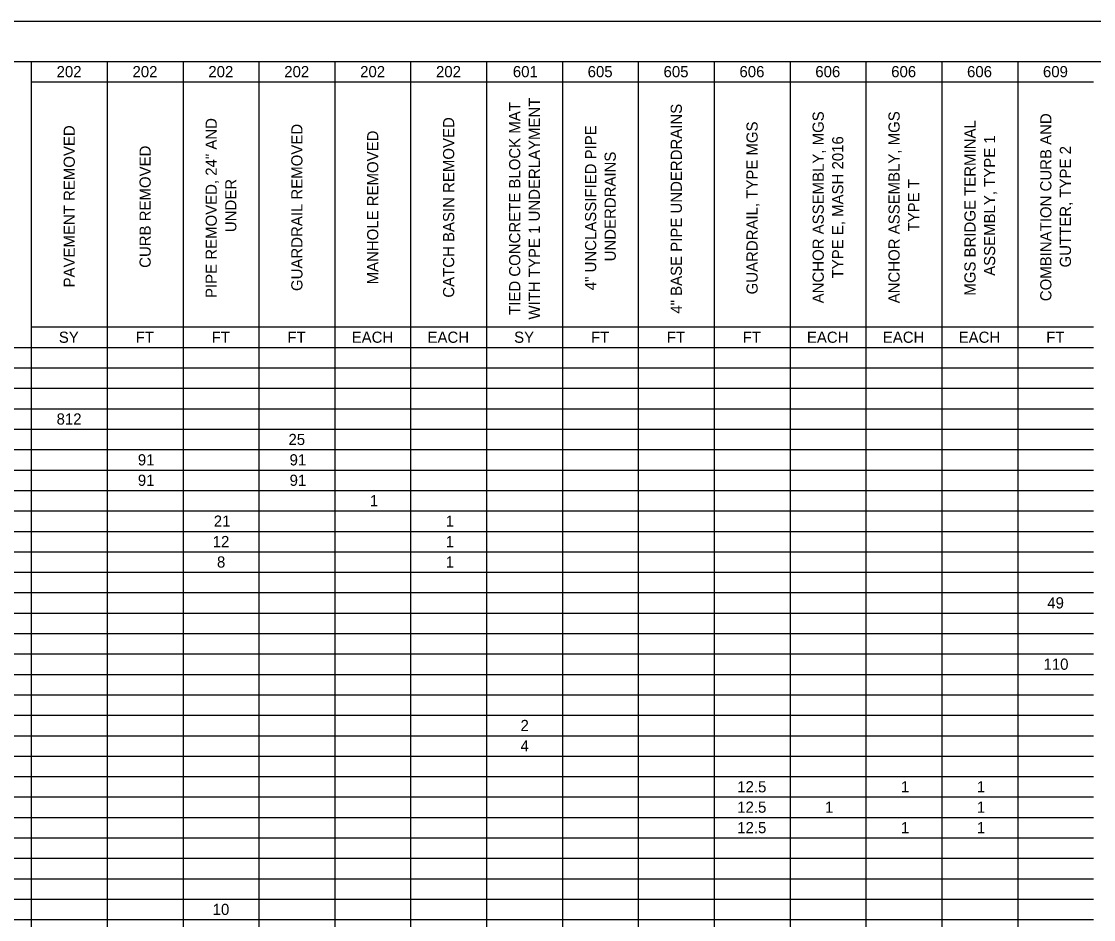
# Model space of a CAD drawing. Extents: x 0 to 34, y 0 to 22.
# Drawn here: x 7.99 to 21.4, y 10.76 to 22 of the extents above; entities that cross this region are included whole.
import ezdxf

# ---------------------------------------------------------------- set-up
doc = ezdxf.new("R2010")
doc.units = 0
for name, color, linetype in [('Default', 7, 'Continuous'), ('SH_Border', 7, 'Continuous'), ('SH_Cut_Line', 7, 'Continuous')]:
    doc.layers.add(name, color=color, linetype=linetype)

msp = doc.modelspace()

# ---------------------------------------------------------------- linework, layer by layer
at = {"layer": 'Default'}
for p, q in [((7.38, 21.5), (10.959, 21.5)), ((8.11, 21.5), (8.11, 21.244)), ((9.06, 21.5), (9.06, 21.244)), ((10.01, 21.5), (10.01, 21.244)), ((10.959, 21.5), (11.909, 21.5)), ((10.959, 21.5), (10.959, 21.244)), ((11.909, 21.5), (12.858, 21.5)), ((11.909, 21.5), (11.909, 21.244)), ((12.858, 21.5), (13.808, 21.5)), ((12.858, 21.5), (12.858, 21.244)), ((13.808, 21.5), (21.404, 21.5)), ((13.808, 21.5), (13.808, 21.244)), ((14.757, 21.5), (14.757, 21.244)), ((15.707, 21.5), (15.707, 21.244)), ((16.657, 21.5), (16.657, 21.244)), ((17.606, 21.5), (17.606, 21.244)), ((18.556, 21.5), (18.556, 21.244)), ((19.505, 21.5), (19.505, 21.244)), ((20.455, 21.5), (20.455, 21.244)), ((8.11, 21.244), (10.959, 21.244)), ((8.11, 21.244), (8.11, 20.989)), ((9.06, 21.244), (9.06, 20.989)), ((10.01, 21.244), (10.01, 20.989)), ((10.959, 21.244), (11.909, 21.244)), ((10.959, 21.244), (10.959, 20.989)), ((11.909, 21.244), (12.858, 21.244)), ((11.909, 21.244), (11.909, 20.989)), ((12.858, 21.244), (13.808, 21.244)), ((12.858, 21.244), (12.858, 20.989)), ((13.808, 21.244), (21.404, 21.244)), ((13.808, 21.244), (13.808, 20.989)), ((14.757, 21.244), (14.757, 20.989)), ((15.707, 21.244), (15.707, 20.989)), ((16.657, 21.244), (16.657, 20.989)), ((17.606, 21.244), (17.606, 20.989)), ((18.556, 21.244), (18.556, 20.989)), ((19.505, 21.244), (19.505, 20.989)), ((20.455, 21.244), (20.455, 20.989)), ((8.11, 20.989), (8.11, 20.733)), ((9.06, 20.989), (9.06, 20.733)), ((10.01, 20.989), (10.01, 20.733)), ((10.959, 20.989), (10.959, 20.733)), ((11.909, 20.989), (11.909, 20.733)), ((12.858, 20.989), (12.858, 20.733)), ((13.808, 20.989), (13.808, 20.733)), ((14.757, 20.989), (14.757, 20.733)), ((15.707, 20.989), (15.707, 20.733)), ((16.657, 20.989), (16.657, 20.733)), ((17.606, 20.989), (17.606, 20.733)), ((18.556, 20.989), (18.556, 20.733)), ((19.505, 20.989), (19.505, 20.733)), ((20.455, 20.989), (20.455, 20.733)), ((8.11, 20.733), (8.11, 20.477)), ((9.06, 20.733), (9.06, 20.477)), ((10.01, 20.733), (10.01, 20.477)), ((10.959, 20.733), (10.959, 20.477)), ((11.909, 20.733), (11.909, 20.477)), ((12.858, 20.733), (12.858, 20.477)), ((13.808, 20.733), (13.808, 20.477)), ((14.757, 20.733), (14.757, 20.477)), ((15.707, 20.733), (15.707, 20.477)), ((16.657, 20.733), (16.657, 20.477)), ((17.606, 20.733), (17.606, 20.477)), ((18.556, 20.733), (18.556, 20.477)), ((19.505, 20.733), (19.505, 20.477)), ((20.455, 20.733), (20.455, 20.477)), ((8.11, 20.477), (8.11, 20.222)), ((9.06, 20.477), (9.06, 20.222)), ((10.01, 20.477), (10.01, 20.222)), ((10.959, 20.477), (10.959, 20.222)), ((11.909, 20.477), (11.909, 20.222)), ((12.858, 20.477), (12.858, 20.222)), ((13.808, 20.477), (13.808, 20.222)), ((14.757, 20.477), (14.757, 20.222)), ((15.707, 20.477), (15.707, 20.222)), ((16.657, 20.477), (16.657, 20.222)), ((17.606, 20.477), (17.606, 20.222)), ((18.556, 20.477), (18.556, 20.222)), ((19.505, 20.477), (19.505, 20.222)), ((20.455, 20.477), (20.455, 20.222)), ((8.11, 20.222), (8.11, 19.966)), ((9.06, 20.222), (9.06, 19.966)), ((10.01, 20.222), (10.01, 19.966)), ((10.959, 20.222), (10.959, 19.966)), ((11.909, 20.222), (11.909, 19.966)), ((12.858, 20.222), (12.858, 19.966)), ((13.808, 20.222), (13.808, 19.966)), ((14.757, 20.222), (14.757, 19.966)), ((15.707, 20.222), (15.707, 19.966)), ((16.657, 20.222), (16.657, 19.966)), ((17.606, 20.222), (17.606, 19.966)), ((18.556, 20.222), (18.556, 19.966)), ((19.505, 20.222), (19.505, 19.966)), ((20.455, 20.222), (20.455, 19.966)), ((8.11, 19.966), (8.11, 19.71)), ((9.06, 19.966), (9.06, 19.71)), ((10.01, 19.966), (10.01, 19.71)), ((10.959, 19.966), (10.959, 19.71)), ((11.909, 19.966), (11.909, 19.71)), ((12.858, 19.966), (12.858, 19.71)), ((13.808, 19.966), (13.808, 19.71)), ((14.757, 19.966), (14.757, 19.71)), ((15.707, 19.966), (15.707, 19.71)), ((16.657, 19.966), (16.657, 19.71)), ((17.606, 19.966), (17.606, 19.71)), ((18.556, 19.966), (18.556, 19.71)), ((19.505, 19.966), (19.505, 19.71)), ((20.455, 19.966), (20.455, 19.71)), ((8.11, 19.71), (8.11, 19.199)), ((9.06, 19.71), (9.06, 19.199)), ((10.01, 19.71), (10.01, 19.199)), ((10.959, 19.71), (10.959, 19.199)), ((11.909, 19.71), (11.909, 19.199)), ((12.858, 19.71), (12.858, 19.199)), ((13.808, 19.71), (13.808, 19.199)), ((14.757, 19.71), (14.757, 19.199)), ((15.707, 19.71), (15.707, 19.199)), ((16.657, 19.71), (16.657, 19.199)), ((17.606, 19.71), (17.606, 19.199)), ((18.556, 19.71), (18.556, 19.199)), ((19.505, 19.71), (19.505, 19.199)), ((20.455, 19.71), (20.455, 19.199)), ((8.11, 19.199), (8.11, 18.432)), ((9.06, 19.199), (9.06, 18.432)), ((10.01, 19.199), (10.01, 18.432)), ((10.959, 19.199), (10.959, 18.432)), ((11.909, 19.199), (11.909, 18.432)), ((12.858, 19.199), (12.858, 18.432)), ((13.808, 19.199), (13.808, 18.432)), ((14.757, 19.199), (14.757, 18.432)), ((15.707, 19.199), (15.707, 18.432)), ((16.657, 19.199), (16.657, 18.432)), ((17.606, 19.199), (17.606, 18.432)), ((18.556, 19.199), (18.556, 18.432)), ((19.505, 19.199), (19.505, 18.432)), ((20.455, 19.199), (20.455, 18.432)), ((8.11, 18.432), (8.11, 18.177)), ((9.06, 18.432), (9.06, 18.177)), ((10.01, 18.432), (10.01, 18.177)), ((10.959, 18.432), (10.959, 18.177)), ((11.909, 18.432), (11.909, 18.177)), ((12.858, 18.432), (12.858, 18.177)), ((13.808, 18.432), (13.808, 18.177)), ((14.757, 18.432), (14.757, 18.177)), ((15.707, 18.432), (15.707, 18.177)), ((16.657, 18.432), (16.657, 18.177)), ((17.606, 18.432), (17.606, 18.177)), ((18.556, 18.432), (18.556, 18.177)), ((19.505, 18.432), (19.505, 18.177)), ((20.455, 18.432), (20.455, 18.177)), ((8.11, 18.177), (10.959, 18.177)), ((8.11, 18.177), (8.11, 17.665)), ((9.06, 18.177), (9.06, 17.665)), ((10.01, 18.177), (10.01, 17.665)), ((10.959, 18.177), (11.909, 18.177)), ((10.959, 18.177), (10.959, 17.665)), ((11.909, 18.177), (12.858, 18.177)), ((11.909, 18.177), (11.909, 17.665)), ((12.858, 18.177), (13.808, 18.177)), ((12.858, 18.177), (12.858, 17.665)), ((13.808, 18.177), (21.404, 18.177)), ((13.808, 18.177), (13.808, 17.665)), ((14.757, 18.177), (14.757, 17.665)), ((15.707, 18.177), (15.707, 17.665)), ((16.657, 18.177), (16.657, 17.665)), ((17.606, 18.177), (17.606, 17.665)), ((18.556, 18.177), (18.556, 17.665)), ((19.505, 18.177), (19.505, 17.665)), ((20.455, 18.177), (20.455, 17.665)), ((7.38, 17.921), (10.959, 17.921)), ((10.959, 17.921), (11.909, 17.921)), ((11.909, 17.921), (12.858, 17.921)), ((12.858, 17.921), (13.808, 17.921)), ((13.808, 17.921), (21.404, 17.921)), ((7.38, 17.665), (10.959, 17.665)), ((8.11, 17.665), (8.11, 17.41)), ((9.06, 17.665), (9.06, 17.41)), ((10.01, 17.665), (10.01, 17.41)), ((10.959, 17.665), (11.909, 17.665)), ((10.959, 17.665), (10.959, 17.41)), ((11.909, 17.665), (12.858, 17.665)), ((11.909, 17.665), (11.909, 17.41)), ((12.858, 17.665), (13.808, 17.665)), ((12.858, 17.665), (12.858, 17.41)), ((13.808, 17.665), (21.404, 17.665)), ((13.808, 17.665), (13.808, 17.41)), ((14.757, 17.665), (14.757, 17.41)), ((15.707, 17.665), (15.707, 17.41)), ((16.657, 17.665), (16.657, 17.41)), ((17.606, 17.665), (17.606, 17.41)), ((18.556, 17.665), (18.556, 17.41)), ((19.505, 17.665), (19.505, 17.41)), ((20.455, 17.665), (20.455, 17.41)), ((7.38, 17.41), (10.959, 17.41)), ((8.11, 17.41), (8.11, 16.387)), ((9.06, 17.41), (9.06, 16.387)), ((10.01, 17.41), (10.01, 16.387)), ((10.959, 17.41), (11.909, 17.41)), ((10.959, 17.41), (10.959, 16.387)), ((11.909, 17.41), (12.858, 17.41)), ((11.909, 17.41), (11.909, 16.387)), ((12.858, 17.41), (13.808, 17.41)), ((12.858, 17.41), (12.858, 16.387)), ((13.808, 17.41), (21.404, 17.41)), ((13.808, 17.41), (13.808, 16.387)), ((14.757, 17.41), (14.757, 16.387)), ((15.707, 17.41), (15.707, 16.387)), ((16.657, 17.41), (16.657, 16.387)), ((17.606, 17.41), (17.606, 16.387)), ((18.556, 17.41), (18.556, 16.387)), ((19.505, 17.41), (19.505, 16.387)), ((20.455, 17.41), (20.455, 16.387)), ((7.38, 17.154), (10.959, 17.154)), ((10.959, 17.154), (11.909, 17.154)), ((11.909, 17.154), (12.858, 17.154)), ((12.858, 17.154), (13.808, 17.154)), ((13.808, 17.154), (21.404, 17.154)), ((7.38, 16.898), (10.959, 16.898)), ((10.959, 16.898), (11.909, 16.898)), ((11.909, 16.898), (12.858, 16.898)), ((12.858, 16.898), (13.808, 16.898)), ((13.808, 16.898), (21.404, 16.898)), ((7.38, 16.643), (10.959, 16.643)), ((10.959, 16.643), (11.909, 16.643)), ((11.909, 16.643), (12.858, 16.643)), ((12.858, 16.643), (13.808, 16.643)), ((13.808, 16.643), (21.404, 16.643)), ((7.38, 16.387), (10.959, 16.387)), ((8.11, 16.387), (8.11, 16.131)), ((9.06, 16.387), (9.06, 16.131)), ((10.01, 16.387), (10.01, 16.131)), ((10.959, 16.387), (11.909, 16.387)), ((10.959, 16.387), (10.959, 16.131)), ((11.909, 16.387), (12.858, 16.387)), ((11.909, 16.387), (11.909, 16.131)), ((12.858, 16.387), (13.808, 16.387)), ((12.858, 16.387), (12.858, 16.131)), ((13.808, 16.387), (21.404, 16.387)), ((13.808, 16.387), (13.808, 16.131)), ((14.757, 16.387), (14.757, 16.131)), ((15.707, 16.387), (15.707, 16.131)), ((16.657, 16.387), (16.657, 16.131)), ((17.606, 16.387), (17.606, 16.131)), ((18.556, 16.387), (18.556, 16.131)), ((19.505, 16.387), (19.505, 16.131)), ((20.455, 16.387), (20.455, 16.131)), ((7.38, 16.131), (10.959, 16.131)), ((8.11, 16.131), (8.11, 15.62)), ((9.06, 16.131), (9.06, 15.62)), ((10.01, 16.131), (10.01, 15.62)), ((10.959, 16.131), (11.909, 16.131)), ((10.959, 16.131), (10.959, 15.62)), ((11.909, 16.131), (12.858, 16.131)), ((11.909, 16.131), (11.909, 15.62)), ((12.858, 16.131), (13.808, 16.131)), ((12.858, 16.131), (12.858, 15.62)), ((13.808, 16.131), (21.404, 16.131)), ((13.808, 16.131), (13.808, 15.62)), ((14.757, 16.131), (14.757, 15.62)), ((15.707, 16.131), (15.707, 15.62)), ((16.657, 16.131), (16.657, 15.62)), ((17.606, 16.131), (17.606, 15.62)), ((18.556, 16.131), (18.556, 15.62)), ((19.505, 16.131), (19.505, 15.62)), ((20.455, 16.131), (20.455, 15.62)), ((7.38, 15.876), (10.959, 15.876)), ((10.959, 15.876), (11.909, 15.876)), ((11.909, 15.876), (12.858, 15.876)), ((12.858, 15.876), (13.808, 15.876)), ((13.808, 15.876), (21.404, 15.876)), ((7.38, 15.62), (10.959, 15.62)), ((8.11, 15.62), (8.11, 15.109)), ((9.06, 15.62), (9.06, 15.109)), ((10.01, 15.62), (10.01, 15.109)), ((10.959, 15.62), (11.909, 15.62)), ((10.959, 15.62), (10.959, 15.109)), ((11.909, 15.62), (12.858, 15.62)), ((11.909, 15.62), (11.909, 15.109)), ((12.858, 15.62), (13.808, 15.62)), ((12.858, 15.62), (12.858, 15.109)), ((13.808, 15.62), (21.404, 15.62)), ((13.808, 15.62), (13.808, 15.109)), ((14.757, 15.62), (14.757, 15.109)), ((15.707, 15.62), (15.707, 15.109)), ((16.657, 15.62), (16.657, 15.109)), ((17.606, 15.62), (17.606, 15.109)), ((18.556, 15.62), (18.556, 15.109)), ((19.505, 15.62), (19.505, 15.109)), ((20.455, 15.62), (20.455, 15.109)), ((7.38, 15.364), (10.959, 15.364)), ((10.959, 15.364), (11.909, 15.364)), ((11.909, 15.364), (12.858, 15.364)), ((12.858, 15.364), (13.808, 15.364)), ((13.808, 15.364), (21.404, 15.364)), ((7.38, 15.109), (10.959, 15.109)), ((8.11, 15.109), (8.11, 14.853)), ((9.06, 15.109), (9.06, 14.853)), ((10.01, 15.109), (10.01, 14.853)), ((10.959, 15.109), (11.909, 15.109)), ((10.959, 15.109), (10.959, 14.853)), ((11.909, 15.109), (12.858, 15.109)), ((11.909, 15.109), (11.909, 14.853)), ((12.858, 15.109), (13.808, 15.109)), ((12.858, 15.109), (12.858, 14.853)), ((13.808, 15.109), (21.404, 15.109)), ((13.808, 15.109), (13.808, 14.853)), ((14.757, 15.109), (14.757, 14.853)), ((15.707, 15.109), (15.707, 14.853)), ((16.657, 15.109), (16.657, 14.853)), ((17.606, 15.109), (17.606, 14.853)), ((18.556, 15.109), (18.556, 14.853)), ((19.505, 15.109), (19.505, 14.853)), ((20.455, 15.109), (20.455, 14.853)), ((7.38, 14.853), (10.959, 14.853)), ((8.11, 14.853), (8.11, 14.342)), ((9.06, 14.853), (9.06, 14.342)), ((10.01, 14.853), (10.01, 14.342)), ((10.959, 14.853), (11.909, 14.853)), ((10.959, 14.853), (10.959, 14.342)), ((11.909, 14.853), (12.858, 14.853)), ((11.909, 14.853), (11.909, 14.342)), ((12.858, 14.853), (13.808, 14.853)), ((12.858, 14.853), (12.858, 14.342)), ((13.808, 14.853), (21.404, 14.853)), ((13.808, 14.853), (13.808, 14.342)), ((14.757, 14.853), (14.757, 14.342)), ((15.707, 14.853), (15.707, 14.342)), ((16.657, 14.853), (16.657, 14.342)), ((17.606, 14.853), (17.606, 14.342)), ((18.556, 14.853), (18.556, 14.342)), ((19.505, 14.853), (19.505, 14.342)), ((20.455, 14.853), (20.455, 14.342)), ((7.38, 14.597), (10.959, 14.597)), ((10.959, 14.597), (11.909, 14.597)), ((11.909, 14.597), (12.858, 14.597)), ((12.858, 14.597), (13.808, 14.597)), ((13.808, 14.597), (21.404, 14.597)), ((7.38, 14.342), (10.959, 14.342)), ((8.11, 14.342), (8.11, 14.086)), ((9.06, 14.342), (9.06, 14.086)), ((10.01, 14.342), (10.01, 14.086)), ((10.959, 14.342), (11.909, 14.342)), ((10.959, 14.342), (10.959, 14.086)), ((11.909, 14.342), (12.858, 14.342)), ((11.909, 14.342), (11.909, 14.086)), ((12.858, 14.342), (13.808, 14.342)), ((12.858, 14.342), (12.858, 14.086)), ((13.808, 14.342), (21.404, 14.342)), ((13.808, 14.342), (13.808, 14.086)), ((14.757, 14.342), (14.757, 14.086)), ((15.707, 14.342), (15.707, 14.086)), ((16.657, 14.342), (16.657, 14.086)), ((17.606, 14.342), (17.606, 14.086)), ((18.556, 14.342), (18.556, 14.086)), ((19.505, 14.342), (19.505, 14.086)), ((20.455, 14.342), (20.455, 14.086)), ((7.38, 14.086), (10.959, 14.086)), ((8.11, 14.086), (8.11, 13.319)), ((9.06, 14.086), (9.06, 13.319)), ((10.01, 14.086), (10.01, 13.319)), ((10.959, 14.086), (11.909, 14.086)), ((10.959, 14.086), (10.959, 13.319)), ((11.909, 14.086), (12.858, 14.086)), ((11.909, 14.086), (11.909, 13.319)), ((12.858, 14.086), (13.808, 14.086)), ((12.858, 14.086), (12.858, 13.319)), ((13.808, 14.086), (21.404, 14.086)), ((13.808, 14.086), (13.808, 13.319)), ((14.757, 14.086), (14.757, 13.319)), ((15.707, 14.086), (15.707, 13.319)), ((16.657, 14.086), (16.657, 13.319)), ((17.606, 14.086), (17.606, 13.319)), ((18.556, 14.086), (18.556, 13.319)), ((19.505, 14.086), (19.505, 13.319)), ((20.455, 14.086), (20.455, 13.319)), ((7.38, 13.83), (10.959, 13.83)), ((10.959, 13.83), (11.909, 13.83)), ((11.909, 13.83), (12.858, 13.83)), ((12.858, 13.83), (13.808, 13.83)), ((13.808, 13.83), (21.404, 13.83)), ((7.38, 13.575), (10.959, 13.575)), ((10.959, 13.575), (11.909, 13.575)), ((11.909, 13.575), (12.858, 13.575)), ((12.858, 13.575), (13.808, 13.575)), ((13.808, 13.575), (21.404, 13.575)), ((7.38, 13.319), (10.959, 13.319)), ((8.11, 13.319), (8.11, 12.808)), ((9.06, 13.319), (9.06, 12.808)), ((10.01, 13.319), (10.01, 12.808)), ((10.959, 13.319), (11.909, 13.319)), ((10.959, 13.319), (10.959, 12.808)), ((11.909, 13.319), (12.858, 13.319)), ((11.909, 13.319), (11.909, 12.808)), ((12.858, 13.319), (13.808, 13.319)), ((12.858, 13.319), (12.858, 12.808)), ((13.808, 13.319), (21.404, 13.319)), ((13.808, 13.319), (13.808, 12.808)), ((14.757, 13.319), (14.757, 12.808)), ((15.707, 13.319), (15.707, 12.808)), ((16.657, 13.319), (16.657, 12.808)), ((17.606, 13.319), (17.606, 12.808)), ((18.556, 13.319), (18.556, 12.808)), ((19.505, 13.319), (19.505, 12.808)), ((20.455, 13.319), (20.455, 12.808)), ((7.38, 13.063), (10.959, 13.063)), ((10.959, 13.063), (11.909, 13.063)), ((11.909, 13.063), (12.858, 13.063)), ((12.858, 13.063), (13.808, 13.063)), ((13.808, 13.063), (21.404, 13.063)), ((7.38, 12.808), (10.959, 12.808)), ((8.11, 12.808), (8.11, 12.041)), ((9.06, 12.808), (9.06, 12.041)), ((10.01, 12.808), (10.01, 12.041)), ((10.959, 12.808), (11.909, 12.808)), ((10.959, 12.808), (10.959, 12.041)), ((11.909, 12.808), (12.858, 12.808)), ((11.909, 12.808), (11.909, 12.041)), ((12.858, 12.808), (13.808, 12.808)), ((12.858, 12.808), (12.858, 12.041)), ((13.808, 12.808), (21.404, 12.808)), ((13.808, 12.808), (13.808, 12.041)), ((14.757, 12.808), (14.757, 12.041)), ((15.707, 12.808), (15.707, 12.041)), ((16.657, 12.808), (16.657, 12.041)), ((17.606, 12.808), (17.606, 12.041)), ((18.556, 12.808), (18.556, 12.041)), ((19.505, 12.808), (19.505, 12.041)), ((20.455, 12.808), (20.455, 12.041)), ((7.38, 12.552), (10.959, 12.552)), ((10.959, 12.552), (11.909, 12.552)), ((11.909, 12.552), (12.858, 12.552)), ((12.858, 12.552), (13.808, 12.552)), ((13.808, 12.552), (21.404, 12.552)), ((7.38, 12.297), (10.959, 12.297)), ((10.959, 12.297), (11.909, 12.297)), ((11.909, 12.297), (12.858, 12.297)), ((12.858, 12.297), (13.808, 12.297)), ((13.808, 12.297), (21.404, 12.297)), ((7.38, 12.041), (10.959, 12.041)), ((8.11, 12.041), (8.11, 11.53)), ((9.06, 12.041), (9.06, 11.53)), ((10.01, 12.041), (10.01, 11.53)), ((10.959, 12.041), (11.909, 12.041)), ((10.959, 12.041), (10.959, 11.53)), ((11.909, 12.041), (12.858, 12.041)), ((11.909, 12.041), (11.909, 11.53)), ((12.858, 12.041), (13.808, 12.041)), ((12.858, 12.041), (12.858, 11.53)), ((13.808, 12.041), (21.404, 12.041)), ((13.808, 12.041), (13.808, 11.53)), ((14.757, 12.041), (14.757, 11.53)), ((15.707, 12.041), (15.707, 11.53)), ((16.657, 12.041), (16.657, 11.53)), ((17.606, 12.041), (17.606, 11.53)), ((18.556, 12.041), (18.556, 11.53)), ((19.505, 12.041), (19.505, 11.53)), ((20.455, 12.041), (20.455, 11.53)), ((7.38, 11.785), (10.959, 11.785)), ((10.959, 11.785), (11.909, 11.785)), ((11.909, 11.785), (12.858, 11.785)), ((12.858, 11.785), (13.808, 11.785)), ((13.808, 11.785), (21.404, 11.785)), ((7.38, 11.53), (10.959, 11.53)), ((8.11, 11.53), (8.11, 10.763)), ((9.06, 11.53), (9.06, 10.763)), ((10.01, 11.53), (10.01, 10.763)), ((10.959, 11.53), (11.909, 11.53)), ((10.959, 11.53), (10.959, 10.763)), ((11.909, 11.53), (12.858, 11.53)), ((11.909, 11.53), (11.909, 10.763)), ((12.858, 11.53), (13.808, 11.53)), ((12.858, 11.53), (12.858, 10.763)), ((13.808, 11.53), (21.404, 11.53)), ((13.808, 11.53), (13.808, 10.763)), ((14.757, 11.53), (14.757, 10.763)), ((15.707, 11.53), (15.707, 10.763)), ((16.657, 11.53), (16.657, 10.763)), ((17.606, 11.53), (17.606, 10.763)), ((18.556, 11.53), (18.556, 10.763)), ((19.505, 11.53), (19.505, 10.763)), ((20.455, 11.53), (20.455, 10.763)), ((7.38, 11.274), (10.959, 11.274)), ((10.959, 11.274), (11.909, 11.274)), ((11.909, 11.274), (12.858, 11.274)), ((12.858, 11.274), (13.808, 11.274)), ((13.808, 11.274), (21.404, 11.274)), ((7.38, 11.018), (10.959, 11.018)), ((10.959, 11.018), (11.909, 11.018)), ((11.909, 11.018), (12.858, 11.018)), ((12.858, 11.018), (13.808, 11.018)), ((13.808, 11.018), (21.404, 11.018)), ((7.38, 10.763), (10.959, 10.763)), ((8.11, 10.763), (8.11, 9.764)), ((9.06, 10.763), (9.06, 9.764)), ((10.01, 10.763), (10.01, 9.764)), ((10.959, 10.763), (11.909, 10.763)), ((10.959, 10.763), (10.959, 9.764)), ((11.909, 10.763), (12.858, 10.763)), ((11.909, 10.763), (11.909, 9.764)), ((12.858, 10.763), (13.808, 10.763)), ((12.858, 10.763), (12.858, 9.764)), ((13.808, 10.763), (21.404, 10.763)), ((13.808, 10.763), (13.808, 9.764)), ((14.757, 10.763), (14.757, 9.764)), ((15.707, 10.763), (15.707, 9.764)), ((16.657, 10.763), (16.657, 9.764)), ((17.606, 10.763), (17.606, 9.764)), ((18.556, 10.763), (18.556, 9.764)), ((19.505, 10.763), (19.505, 9.764)), ((20.455, 10.763), (20.455, 9.764))]:
    msp.add_line(p, q, dxfattribs=at)
at = {"layer": 'SH_Border'}
msp.add_lwpolyline([(1.5, 21.5), (33.5, 21.5), (33.5, 0.5), (1.5, 0.5)], close=True, dxfattribs=at)
at = {"layer": 'SH_Cut_Line'}
msp.add_lwpolyline([(0, 0), (34, 0), (34, 22), (0, 22)], close=True, dxfattribs=at)

# ---------------------------------------------------------------- texts
at = {"layer": 'Default'}
for s, p in [('202', (8.427, 21.302)), ('202', (9.377, 21.302)), ('202', (10.326, 21.302)), ('202', (11.276, 21.302)), ('202', (12.226, 21.302)), ('202', (13.175, 21.302)), ('601', (14.137, 21.302)), ('605', (15.073, 21.302)), ('605', (16.023, 21.302)), ('606', (16.973, 21.302)), ('606', (17.922, 21.302)), ('606', (18.872, 21.302)), ('606', (19.821, 21.302)), ('609', (20.771, 21.302)), ('SY', (8.455, 17.979)), ('FT', (9.417, 17.979)), ('FT', (10.367, 17.979)), ('FT', (11.316, 17.979)), ('EACH', (12.12, 17.979)), ('EACH', (13.069, 17.979)), ('SY', (14.153, 17.979)), ('FT', (15.115, 17.979)), ('FT', (16.064, 17.979)), ('FT', (17.014, 17.979)), ('EACH', (17.817, 17.979)), ('EACH', (18.767, 17.979)), ('EACH', (19.716, 17.979)), ('FT', (20.812, 17.979)), ('812', (8.427, 16.956)), ('25', (11.329, 16.7)), ('91', (9.444, 16.445)), ('91', (11.343, 16.445)), ('91', (9.444, 16.189)), ('91', (11.343, 16.189)), ('1', (12.347, 15.933)), ('21', (10.394, 15.678)), ('1', (13.297, 15.678)), ('12', (10.381, 15.422)), ('1', (13.297, 15.422)), ('8', (10.434, 15.167)), ('1', (13.297, 15.167)), ('49', (20.825, 14.655)), ('110', (20.778, 13.888)), ('2', (14.233, 13.121)), ('4', (14.233, 12.866)), ('12.5', (16.945, 12.354)), ('1', (18.994, 12.354)), ('1', (19.944, 12.354)), ('12.5', (16.945, 12.099)), ('1', (18.044, 12.099)), ('1', (19.944, 12.099)), ('12.5', (16.945, 11.843)), ('1', (18.994, 11.843)), ('1', (19.944, 11.843)), ('10', (10.38, 10.82))]:
    msp.add_text(s, height=0.14, dxfattribs=at).set_placement(p)
for s, p in [('TIED CONCRETE BLOCK MAT ', (14.23, 18.328)), ('WITH TYPE 1 UNDERLAYMENT', (14.475, 18.27)), ('4" BASE PIPE UNDERDRAINS', (16.252, 18.344)), ('ANCHOR ASSEMBLY, MGS ', (18.028, 18.473)), ('ANCHOR ASSEMBLY, MGS ', (18.978, 18.473)), ('COMBINATION CURB AND ', (20.877, 18.5)), ('PAVEMENT REMOVED', (8.655, 18.672)), ('PIPE REMOVED, 24" AND ', (10.432, 18.54)), ('GUARDRAIL REMOVED', (11.504, 18.627)), ('CATCH BASIN REMOVED', (13.403, 18.544)), ('4" UNCLASSIFIED PIPE ', (15.18, 18.637)), ('GUARDRAIL, TYPE MGS', (17.201, 18.585)), ('MGS BRIDGE TERMINAL ', (19.928, 18.569)), ('MANHOLE REMOVED', (12.453, 18.71)), ('TYPE E, MASH 2016', (18.273, 18.785)), ('ASSEMBLY, TYPE 1', (20.173, 18.817)), ('CURB REMOVED', (9.605, 18.917)), ('GUTTER, TYPE 2', (21.122, 18.922)), ('UNDERDRAINS', (15.425, 18.998)), ('UNDER', (10.677, 19.364)), ('TYPE T', (19.223, 19.372))]:
    msp.add_text(s, height=0.14, rotation=90, dxfattribs=at).set_placement(p)

doc.saveas('drawing.dxf')
